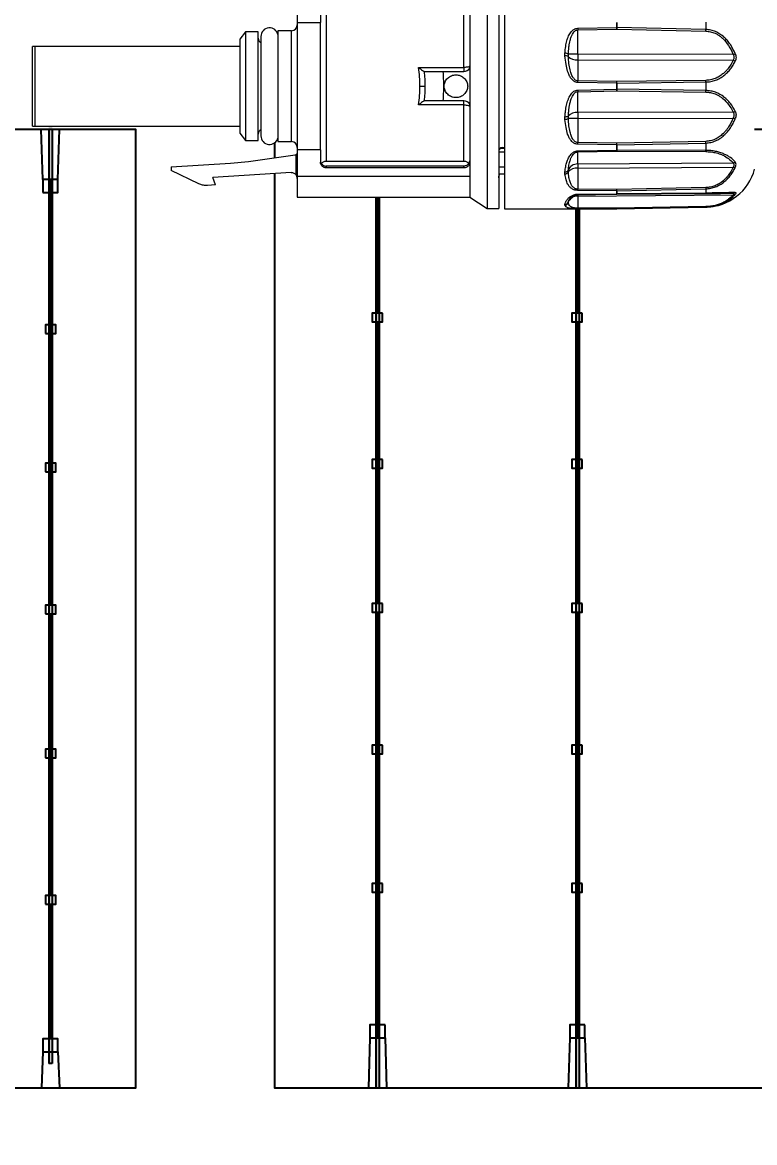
# Model space of a CAD drawing. Header units: millimetres. Extents: x 10297564 to 11610295, y -9287743 to -8409454.
# Drawn here: x 10436241 to 10437125, y -9093088 to -9091735 of the extents above; entities that cross this region are included whole.
import ezdxf

# ---------------------------------------------------------------- set-up
doc = ezdxf.new("R2010")
doc.units = ezdxf.units.MM
doc.header["$LTSCALE"] = 100
doc.layers.add('E1', color=1, linetype='Continuous')
doc.layers.add('Outline', color=5, linetype='Continuous', lineweight=25)
doc.styles.add('HL-S1', font='DotumChe.ttf')
doc.styles.add('MG', font='malgun.ttf')
doc.dimstyles.new('HL-100', dxfattribs={"dimscale": 100, "dimtxt": 3, "dimasz": 4, "dimexe": 2, "dimexo": 2, "dimgap": 1, "dimtad": 1, "dimdec": 0, "dimzin": 0, "dimlunit": 6, "dimtxsty": 'HL-S1', "dimblk": 'DOTSMALL', "dimcen": 4, "dimdle": 2, "dimclrd": 256, "dimclre": 256, "dimclrt": 4, "dimazin": 0, "dimtfac": 1, "dimtdec": 0, "dimtix": 1, "dimtmove": 2, "dimatfit": 3, "dimldrblk": 'DOTSMALL', "dimfxl": 1.5, "dimtolj": 1, "dimtzin": 0, "dimlwd": -1, "dimlwe": -1, "dimarcsym": 0})

# ---------------------------------------------------------------- blocks, each defined once
blk = doc.blocks.new('*D75')
at = {"layer": 'defpoints', "color": 0, "transparency": 16777216}
for p in [(10439230.2, -9073249.8), (10439230.2, -9073249.8), (10423426.7, -9107604.7)]:
    blk.add_point(p, dxfattribs=at)
at = {"layer": 'E1', "color": 1, "transparency": 16777216}
for p, q in [((10439593.6, -9073417), (10439593.6, -9073417)), ((10423593.8, -9107241.3), (10439063, -9073613.2)), ((10423790.1, -9107771.8), (10423790.1, -9107771.8))]:
    blk.add_line(p, q, dxfattribs=at)
for points in [[(10439002.4, -9073585.4), (10439123.6, -9073641.1), (10439230.2, -9073249.8)], [(10423533.3, -9107213.4), (10423654.4, -9107269.1), (10423426.7, -9107604.7)]]:
    blk.add_solid(points, dxfattribs=at)
at = {"layer": 'E1', "color": 7, "transparency": 16777216, "insert": (10430911.1, -9090235.3), "char_height": 500, "attachment_point": 5, "rotation": 65.2972, "style": 'MG'}
blk.add_mtext('\\A1;2711.1', dxfattribs=at)
blk = doc.blocks.new('_DotSmall')
at = {"color": 0, "linetype": 'ByBlock', "const_width": 0.5}
blk.add_lwpolyline([(-0.0625, 0, 1), (0.0625, 0, 1)], format="xyb", close=True, dxfattribs=at)

msp = doc.modelspace()

# ---------------------------------------------------------------- hatches: boundary and pattern name
at = {"true_color": 0x939598}
h = msp.add_hatch(color=252, dxfattribs=at)
h.dxf.hatch_style = 1
h.paths.add_polyline_path([(10436276.6, -9091859.8), (10436272.5, -9091859.8), (10436272.5, -9092992.4), (10436276.6, -9092992.4)])
h = msp.add_hatch(color=252, dxfattribs=at)
h.dxf.hatch_style = 1
h.paths.add_polyline_path([(10436667.3, -9093021.6), (10436671.3, -9093021.6), (10436671.3, -9091945.6), (10436667.3, -9091945.6)])
h = msp.add_hatch(color=252, dxfattribs=at)
h.dxf.hatch_style = 1
h.paths.add_polyline_path([(10436908.6, -9093021.6), (10436912.6, -9093021.6), (10436912.6, -9091959), (10436908.6, -9091959)])

# ---------------------------------------------------------------- linework, layer by layer
at = {"color": 7, "linetype": 'Continuous', "lineweight": 15}
for p, q in [((10436801.6, -9091663.6), (10436801.6, -9091959.6)), ((10436822.5, -9091663.6), (10436822.5, -9091959.7)), ((10436572.4, -9091702.4), (10436572.4, -9091734.6)), ((10436600.4, -9091719.9), (10436600.4, -9091734.6)), ((10436607.3, -9091721.1), (10436607.3, -9091902.2)), ((10436773.7, -9091788.9), (10436773.7, -9091721.1)), ((10436510.1, -9091746), (10436503.1, -9091754.8)), ((10436525.4, -9091746), (10436510.1, -9091746)), ((10436510.1, -9091746), (10436510.1, -9091811.6)), ((10436565.5, -9091744.7), (10436549, -9091744.7)), ((10436572.4, -9091734.6), (10436600.4, -9091734.6)), ((10436911, -9091741.7), (10436958.2, -9091740.9)), ((10436911, -9091743.7), (10436958.2, -9091742.9)), ((10436911, -9091772.9), (10436911, -9091743.7)), ((10436958.2, -9091740.9), (10436958.2, -9091734.5)), ((10436958.2, -9091740.9), (10436958.3, -9091740.9)), ((10436958.2, -9091742.9), (10437065.6, -9091745.1)), ((10436958.3, -9091734.5), (10436958.3, -9091740.9)), ((10437065.6, -9091743.2), (10436958.3, -9091740.9)), ((10437065.6, -9091734.2), (10437065.6, -9091743.2)), ((10436528.5, -9091751.7), (10436528.5, -9091871.6)), ((10436503.1, -9091763.5), (10436255.8, -9091763.5)), ((10436255.8, -9091763.5), (10436255.8, -9091859.8)), ((10436895.6, -9091775), (10436895.6, -9091771.8)), ((10436899.7, -9091775.5), (10436899.7, -9091772.9)), ((10437098.7, -9091773.3), (10436911, -9091772.9)), ((10436911, -9091779.9), (10436911, -9091805.2)), ((10436911, -9091779.9), (10437098.7, -9091780.3)), ((10436718.7, -9091788.9), (10436773.7, -9091788.9)), ((10436726.8, -9091794.2), (10436725.6, -9091793.9)), ((10436748.3, -9091794.2), (10436726.8, -9091794.2)), ((10436773.7, -9091794.2), (10436748.3, -9091794.2)), ((10436773.7, -9091788.9), (10436773.7, -9091794.2)), ((10436780.7, -9091787.2), (10436780.7, -9091836)), ((10436510.1, -9091811.6), (10436510.1, -9091877.3)), ((10436720.5, -9091811.6), (10436726.6, -9091811.6)), ((10436958.2, -9091806.1), (10436911, -9091805.2)), ((10436958.2, -9091808), (10436911, -9091807.1)), ((10437065.6, -9091804.6), (10436958.2, -9091806.1)), ((10436958.2, -9091815.4), (10436958.2, -9091808)), ((10436958.3, -9091808), (10437065.6, -9091806.5)), ((10436958.3, -9091808), (10436958.3, -9091815.4)), ((10437065.6, -9091806.5), (10437065.6, -9091816.9)), ((10436911, -9091816.3), (10436958.2, -9091815.4)), ((10436911, -9091818.3), (10436958.2, -9091817.4)), ((10436911, -9091843.6), (10436911, -9091818.3)), ((10436958.2, -9091815.4), (10436958.3, -9091815.4)), ((10436958.2, -9091817.4), (10437065.6, -9091818.8)), ((10437065.6, -9091816.9), (10436958.3, -9091815.4)), ((10436773.7, -9091834.3), (10436718.7, -9091834.3)), ((10436725.6, -9091829.4), (10436726.8, -9091829.1)), ((10436726.8, -9091829.1), (10436748.3, -9091829.1)), ((10436748.3, -9091829.1), (10436773.7, -9091829.1)), ((10436773.7, -9091834.3), (10436773.7, -9091829.1)), ((10436773.7, -9091902.2), (10436773.7, -9091834.3)), ((10436895.6, -9091851.7), (10436895.6, -9091848.4)), ((10436899.7, -9091850.5), (10436899.7, -9091847.9)), ((10437098.7, -9091843.1), (10436911, -9091843.6)), ((10436911, -9091850.5), (10437098.7, -9091850.1)), ((10436911, -9091850.5), (10436911, -9091879.7)), ((10436255.8, -9091859.8), (10436503.1, -9091859.8)), ((10436503.1, -9091868.4), (10436510.1, -9091877.3)), ((10436510.1, -9091877.3), (10436525.4, -9091877.3)), ((10436549, -9091878.6), (10436565.5, -9091878.6)), ((10436958.2, -9091880.5), (10436911, -9091879.7)), ((10437065.6, -9091878.3), (10436958.2, -9091880.5)), ((10436958.3, -9091882.5), (10437065.6, -9091880.3)), ((10437065.6, -9091880.3), (10437065.6, -9091889.2)), ((10436513.6, -9091902.5), (10436570, -9091894.5)), ((10436570, -9091894.5), (10436571, -9091894.2)), ((10436571, -9091918.8), (10436571, -9091894.2)), ((10436600.4, -9091888.6), (10436572.4, -9091888.6)), ((10436572.4, -9091888.6), (10436572.4, -9091920.9)), ((10436600.4, -9091888.6), (10436600.4, -9091903.4)), ((10436815.6, -9091890.9), (10436822.5, -9091890.9)), ((10436958.2, -9091882.5), (10436911, -9091881.7)), ((10436911, -9091889.6), (10436958.2, -9091888.9)), ((10436911, -9091891.1), (10436958.2, -9091890.3)), ((10436911, -9091905.7), (10436911, -9091891.1)), ((10436958.2, -9091888.9), (10436958.2, -9091882.5)), ((10436958.2, -9091890.3), (10437065.6, -9091890.6)), ((10436958.3, -9091882.5), (10436958.3, -9091888.9)), ((10437065.6, -9091889.2), (10436958.3, -9091888.9)), ((10436420.1, -9091909.1), (10436491.7, -9091904.7)), ((10436491.7, -9091904.7), (10436513.6, -9091902.5)), ((10436607.3, -9091902.2), (10436773.7, -9091902.2)), ((10436607.3, -9091908.1), (10436607.3, -9091910.3)), ((10436773.7, -9091908.1), (10436607.3, -9091908.1)), ((10436773.7, -9091910.3), (10436773.7, -9091908.1)), ((10437098.7, -9091904.5), (10436911, -9091905.7)), ((10436420.1, -9091909.1), (10436420.1, -9091913.6)), ((10436453.7, -9091929.5), (10436420.1, -9091913.6)), ((10436565, -9091916), (10436470.7, -9091921.8)), ((10436473.8, -9091930.9), (10436470.7, -9091921.8)), ((10436780.7, -9091920.9), (10436572.4, -9091920.9)), ((10436773.7, -9091910.3), (10436607.3, -9091910.3)), ((10436780.7, -9091920.9), (10436780.7, -9091945.6)), ((10436815.6, -9091909), (10436822.5, -9091909)), ((10436815.6, -9091917.4), (10436822.5, -9091917.4)), ((10436895.6, -9091917.6), (10436895.6, -9091915.2)), ((10436899.7, -9091915.1), (10436899.7, -9091913.2)), ((10436911, -9091910.8), (10437098.7, -9091909.6)), ((10436911, -9091910.8), (10436911, -9091936.1)), ((10436464.1, -9091931.5), (10436462.8, -9091931.6)), ((10436473.8, -9091930.9), (10436464.1, -9091931.5)), ((10437065.6, -9091934.1), (10436958.2, -9091936.5)), ((10436572.4, -9091945.6), (10436780.7, -9091945.6)), ((10436780.7, -9091945.6), (10436801.6, -9091959.6)), ((10436958.2, -9091936.5), (10436911, -9091936.1)), ((10436958.2, -9091938), (10436911, -9091937.5)), ((10436911, -9091942.1), (10436958.2, -9091941.7)), ((10436911, -9091942.6), (10436958.2, -9091942.2)), ((10436911, -9091944.4), (10437098.7, -9091942.8)), ((10436911, -9091944.4), (10436911, -9091959)), ((10436958.2, -9091941.7), (10436958.2, -9091938)), ((10436958.3, -9091938), (10436958.2, -9091938)), ((10436958.2, -9091942.2), (10437065.6, -9091941.2)), ((10436958.2, -9091942.2), (10436958.2, -9091942.2)), ((10436958.3, -9091938), (10437065.6, -9091935.6)), ((10436958.3, -9091938), (10436958.3, -9091941.7)), ((10437065.6, -9091940.7), (10436958.3, -9091941.7)), ((10437065.6, -9091935.6), (10437065.6, -9091940.7)), ((10436801.6, -9091959.6), (10436815.6, -9091959.6)), ((10436822.5, -9091959.7), (10436958.2, -9091959.7)), ((10436895.6, -9091955.1), (10436895.6, -9091954.2)), ((10436899.7, -9091952), (10436899.7, -9091951.3)), ((10436958.2, -9091959), (10436911, -9091959)), ((10436958.2, -9091959.6), (10436911, -9091959.6)), ((10437065.6, -9091957.1), (10436958.2, -9091959)), ((10436958.3, -9091959.6), (10436958.2, -9091959.6)), ((10436958.3, -9091959.6), (10437065.6, -9091957.7)), ((10436958.3, -9091959.7), (10437065.6, -9091957.8))]:
    msp.add_line(p, q, dxfattribs=at)
at = {"color": 8, "linetype": 'Continuous', "lineweight": 15}
for p, q in [((10436565.5, -9091878.6), (10436565.5, -9091744.7)), ((10436958.2, -9091959.7), (10436958.2, -9091959.6)), ((10436958.3, -9091959.6), (10436958.3, -9091959.7)), ((10437065.6, -9091957.7), (10437065.6, -9091957.8))]:
    msp.add_line(p, q, dxfattribs=at)
for p, q in [((10436265.5, -9091924.2), (10436263.5, -9091863.9)), ((10436272.5, -9091863.9), (10436272.5, -9092992.4)), ((10436276.6, -9091863.9), (10436276.6, -9092992.4)), ((10436283.6, -9091924.2), (10436285.6, -9091863.9)), ((10436274.1, -9091924.9), (10436274.1, -9092438.5)), ((10436275, -9091924.9), (10436275, -9092438.5)), ((10436667.3, -9091945.6), (10436667.3, -9093021.6)), ((10436668.9, -9092085.7), (10436668.9, -9091945.6)), ((10436669.7, -9092085.7), (10436669.7, -9091945.6)), ((10436671.3, -9091945.6), (10436671.3, -9093021.6)), ((10436908.6, -9091959), (10436908.6, -9093021.6)), ((10436910.2, -9092085.7), (10436910.2, -9091959)), ((10436911, -9092085.7), (10436911, -9091959)), ((10436912.6, -9091959), (10436912.6, -9093021.6)), ((10436668.9, -9092436.7), (10436668.9, -9092096.2)), ((10436669.7, -9092436.7), (10436669.7, -9092096.2)), ((10436910.2, -9092436.7), (10436910.2, -9092096.2)), ((10436911, -9092436.7), (10436911, -9092096.2)), ((10436274.1, -9092448.9), (10436274.1, -9092789.4)), ((10436275, -9092448.9), (10436275, -9092789.4)), ((10436668.9, -9092960.7), (10436668.9, -9092447.1)), ((10436669.7, -9092960.7), (10436669.7, -9092447.1)), ((10436910.2, -9092960.7), (10436910.2, -9092447.1)), ((10436911, -9092960.7), (10436911, -9092447.1)), ((10436274.1, -9092799.9), (10436274.1, -9092962.4)), ((10436275, -9092799.9), (10436275, -9092962.4)), ((10436660.2, -9092961.4), (10436658.3, -9093021.6)), ((10436678.4, -9092961.4), (10436680.3, -9093021.6)), ((10436901.5, -9092961.4), (10436899.6, -9093021.6)), ((10436919.7, -9092961.4), (10436921.6, -9093021.6)), ((10436265.5, -9092978.4), (10436263.8, -9093021.6)), ((10436283.6, -9092978.4), (10436285.3, -9093021.6)), ((10436276.6, -9092992.4), (10436272.5, -9092992.4))]:
    msp.add_line(p, q)
at = {"lineweight": 15}
for p, q in [((10436819.7, -9091885.8), (10436822.5, -9091885.8)), ((10436819.7, -9091886.7), (10436822.5, -9091886.7))]:
    msp.add_line(p, q, dxfattribs=at)
at = {"color": 7, "linetype": 'Continuous', "lineweight": 15, "flags": 128}
for points in [[(10436911, -9091772.9), (10436909.1, -9091772.9), (10436907.2, -9091772.9), (10436905.5, -9091772.9), (10436903.9, -9091772.9), (10436902.5, -9091772.9), (10436901.3, -9091772.9), (10436900.3, -9091772.9), (10436899.7, -9091772.9)], [(10436911, -9091807.1), (10436911, -9091806.9), (10436911, -9091806.6), (10436911, -9091806.4), (10436911, -9091806.1), (10436911, -9091805.9), (10436911, -9091805.6), (10436911, -9091805.4), (10436911, -9091805.2)], [(10436911, -9091850.5), (10436909.1, -9091850.5), (10436907.2, -9091850.5), (10436905.5, -9091850.5), (10436903.9, -9091850.5), (10436902.5, -9091850.5), (10436901.3, -9091850.5), (10436900.3, -9091850.5), (10436899.7, -9091850.5)], [(10436911, -9091942.6), (10436932.3, -9091942.4), (10436958.2, -9091942.1)]]:
    msp.add_lwpolyline(points, dxfattribs=at)
at = {"color": 4}
for points in [[(10436265.5, -9091940.2), (10436283.6, -9091940.2), (10436283.6, -9091924.2), (10436265.5, -9091924.2)], [(10436675.2, -9092085.7), (10436662.7, -9092085.7), (10436662.7, -9092096.2), (10436675.2, -9092096.2)], [(10436916.5, -9092085.7), (10436904, -9092085.7), (10436904, -9092096.2), (10436916.5, -9092096.2)], [(10436268.6, -9092110.5), (10436281.2, -9092110.5), (10436281.2, -9092100.1), (10436268.6, -9092100.1)], [(10436268.6, -9092277.6), (10436281.2, -9092277.6), (10436281.2, -9092267.2), (10436268.6, -9092267.2)], [(10436675.2, -9092262.6), (10436662.7, -9092262.6), (10436662.7, -9092273), (10436675.2, -9092273)], [(10436916.5, -9092262.6), (10436904, -9092262.6), (10436904, -9092273), (10436916.5, -9092273)], [(10436268.6, -9092448.9), (10436281.2, -9092448.9), (10436281.2, -9092438.5), (10436268.6, -9092438.5)], [(10436675.2, -9092436.7), (10436662.7, -9092436.7), (10436662.7, -9092447.1), (10436675.2, -9092447.1)], [(10436916.5, -9092436.7), (10436904, -9092436.7), (10436904, -9092447.1), (10436916.5, -9092447.1)], [(10436675.2, -9092607.9), (10436662.7, -9092607.9), (10436662.7, -9092618.4), (10436675.2, -9092618.4)], [(10436916.5, -9092607.9), (10436904, -9092607.9), (10436904, -9092618.4), (10436916.5, -9092618.4)], [(10436268.6, -9092623), (10436281.2, -9092623), (10436281.2, -9092612.5), (10436268.6, -9092612.5)], [(10436675.2, -9092775), (10436662.7, -9092775), (10436662.7, -9092785.5), (10436675.2, -9092785.5)], [(10436916.5, -9092775), (10436904, -9092775), (10436904, -9092785.5), (10436916.5, -9092785.5)], [(10436268.6, -9092799.9), (10436281.2, -9092799.9), (10436281.2, -9092789.4), (10436268.6, -9092789.4)], [(10436678.4, -9092945.4), (10436660.2, -9092945.4), (10436660.2, -9092961.4), (10436678.4, -9092961.4)], [(10436919.7, -9092945.4), (10436901.5, -9092945.4), (10436901.5, -9092961.4), (10436919.7, -9092961.4)], [(10436265.5, -9092978.4), (10436283.6, -9092978.4), (10436283.6, -9092962.4), (10436265.5, -9092962.4)]]:
    msp.add_lwpolyline(points, close=True, dxfattribs=at)
at = {"color": 7, "linetype": 'Continuous', "lineweight": 15}
for centre, radius, start, end in [((10436539, -9091751.7), 10.5, 10.3344, 180), ((10436565.5, -9091737.7), 6.97, 270, 0), ((10436644.3, -9091736.3), 421.4, 358.8003, 359.0672), ((10436531, -9091753.8), 5.64, 180, 243.9397), ((10436895.7, -9091779.2), 7.43, 58.0105, 90.7589), ((10436777.2, -9090982), 854.1, 292.112, 292.2881), ((10436896.8, -9091782.3), 7.31, 67.1111, 99.3698), ((10436909.6, -9091766.6), 13.4, 222.0708, 275.9421), ((10437095.8, -9091788.4), 8.57, 51.9141, 70.5354), ((10436958.2, -9091825.1), 17.1, 89.8572, 90.102), ((10436864.1, -9091809.4), 201.6, 0.7999, 1.3527), ((10436864.5, -9091814.1), 201.2, 358.6465, 359.2002), ((10436896.8, -9091841.2), 7.28, 260.6113, 293.0162), ((10436895.7, -9091844.3), 7.4, 269.2277, 302.0994), ((10436909.6, -9091856.9), 13.4, 84.0607, 138.0093), ((10437095.9, -9091835), 8.55, 289.453, 308.1116), ((10436636.3, -9092988), 1228.3, 67.7629, 67.8853), ((10436531, -9091869.4), 5.64, 116.0603, 180), ((10436539, -9091871.6), 10.5, 180, 347.7579), ((10436565.5, -9091885.6), 6.97, 0, 90), ((10436487.9, -9091872.9), 423.2, 358.8085, 359.0765), ((10436643.5, -9091887.1), 422.2, 0.9335, 1.1997), ((10437052.6, -9091886.7), 141.6, 181.1868, 181.7612), ((10436958.2, -9091874.2), 8.34, 269.9837, 270.4853), ((10436958.2, -9091881.3), 7.62, 269.9905, 270.5396), ((10437005.3, -9091888.3), 60.4, 357.8433, 359.1758), ((10436910.6, -9091917.3), 11.7, 88.0808, 159.2152), ((10437097.6, -9091899.6), 5, 282.4655, 314.5755), ((10436826, -9091922.4), 10.5, 151.681, 180), ((10436896.2, -9091911.3), 3.95, 261.3679, 330.5135), ((10436895.7, -9091913.1), 4.43, 268.9977, 333.2827), ((10436909.6, -9091924.1), 13.4, 84.0609, 138.009), ((10437064.6, -9091895.7), 62.1, 271, 345.0792), ((10437100.8, -9091903.9), 6.04, 249.3454, 272.8311), ((10437620.8, -9091920.9), 555.3, 181.3642, 181.5142), ((10436910.6, -9091956.1), 11.7, 88.0808, 159.2152), ((10436913.9, -9091942.1), 2.94, 179.3505, 189.0682), ((10436958.2, -9091936.6), 5.05, 270.024, 270.8528), ((10437063.4, -9091940.8), 2.24, 349.4612, 1.9768), ((10437098.7, -9091937.2), 3.7, 270.7699, 312.0279), ((10437099.5, -9091939.3), 3.55, 257.5092, 297.9814), ((10436895.8, -9091950.1), 4.05, 267.9613, 343.7779), ((10436895.6, -9091950.8), 4.25, 270.7265, 344.1845), ((10436958.2, -9091955.5), 4.18, 270, 271), ((10437071, -9091957.1), 5.37, 180.7823, 186.7317)]:
    msp.add_arc(centre, radius, start, end, dxfattribs=at)
for points, knots in [([(10436815.6, -9091663.6), (10436815.6, -9091663.9), (10436815.6, -9091664.4), (10436815.6, -9091668.3), (10436815.6, -9091674.5), (10436815.6, -9091683.1), (10436815.6, -9091693.9), (10436815.6, -9091706.7), (10436815.6, -9091721.3), (10436815.6, -9091737.4), (10436815.6, -9091754.8), (10436815.6, -9091773.2), (10436815.6, -9091792.3), (10436815.6, -9091805.2), (10436815.6, -9091811.6)], [0, 0, 0, 0, 0.083333, 0.166667, 0.25, 0.333333, 0.416667, 0.5, 0.583333, 0.666667, 0.75, 0.833333, 0.916667, 1, 1, 1, 1]), ([(10436780.7, -9091702.4), (10436780.7, -9091705), (10436780.7, -9091710.2), (10436780.7, -9091719.1), (10436780.7, -9091728.9), (10436780.7, -9091739.4), (10436780.7, -9091750.6), (10436780.7, -9091762.4), (10436780.7, -9091774.6), (10436780.7, -9091783), (10436780.7, -9091787.2)], [0, 0, 0, 0, 0.125, 0.25, 0.375, 0.5, 0.625, 0.75, 0.875, 1, 1, 1, 1]), ([(10436525.3, -9091811.6), (10436525.3, -9091807.3), (10436525.3, -9091798.7), (10436525.3, -9091786.3), (10436525.3, -9091774.9), (10436525.3, -9091764.9), (10436525.3, -9091756.7), (10436525.3, -9091750.6), (10436525.3, -9091746.7), (10436525.3, -9091746.2), (10436525.3, -9091746)], [0, 0, 0, 0, 0.125, 0.2500001, 0.3750001, 0.5000001, 0.625, 0.75, 0.875, 1, 1, 1, 1]), ([(10436549.1, -9091744.7), (10436549.1, -9091744.9), (10436549.1, -9091745.4), (10436549.1, -9091749.4), (10436549.1, -9091755.6), (10436549.1, -9091764), (10436549.1, -9091774.2), (10436549.1, -9091785.8), (10436549.1, -9091798.5), (10436549.1, -9091807.2), (10436549.1, -9091811.6)], [0, 0, 0, 0, 0.125, 0.25, 0.375, 0.5, 0.625, 0.75, 0.875, 1, 1, 1, 1]), ([(10436572.4, -9091734.6), (10436572.4, -9091738.1), (10436572.4, -9091745.1), (10436572.4, -9091757.1), (10436572.4, -9091769.9), (10436572.4, -9091783.4), (10436572.4, -9091797.4), (10436572.4, -9091811.6), (10436572.4, -9091825.9), (10436572.4, -9091839.9), (10436572.4, -9091853.4), (10436572.4, -9091866.2), (10436572.4, -9091878.1), (10436572.4, -9091885.1), (10436572.4, -9091888.6)], [0, 0, 0, 0, 0.083333, 0.166667, 0.25, 0.333333, 0.416667, 0.5, 0.583333, 0.666667, 0.75, 0.833333, 0.916667, 1, 1, 1, 1]), ([(10436600.4, -9091888.6), (10436600.4, -9091885.1), (10436600.4, -9091878.1), (10436600.4, -9091866.2), (10436600.4, -9091853.4), (10436600.4, -9091839.9), (10436600.4, -9091825.9), (10436600.4, -9091811.6), (10436600.4, -9091797.4), (10436600.4, -9091783.4), (10436600.4, -9091769.9), (10436600.4, -9091757.1), (10436600.4, -9091745.1), (10436600.4, -9091738.1), (10436600.4, -9091734.6)], [0, 0, 0, 0, 0.083333, 0.166667, 0.25, 0.333333, 0.416667, 0.5, 0.583333, 0.666667, 0.75, 0.833333, 0.916667, 1, 1, 1, 1]), ([(10436895.6, -9091771.8), (10436895.8, -9091770.3), (10436896, -9091767.6), (10436896.5, -9091763.7), (10436897.1, -9091760.1), (10436897.9, -9091756.9), (10436898.8, -9091753.8), (10436900, -9091751), (10436901.3, -9091748.3), (10436902.9, -9091746.1), (10436904.6, -9091744.3), (10436906.4, -9091743), (10436908.6, -9091741.9), (10436910.2, -9091741.8), (10436911, -9091741.7)], [0, 0, 0, 0, 0.11572, 0.223291, 0.322882, 0.414703, 0.499024, 0.590649, 0.673667, 0.749038, 0.814822, 0.874473, 0.939284, 1, 1, 1, 1]), ([(10436899.7, -9091772.9), (10436899.8, -9091771.4), (10436900, -9091768.4), (10436900.4, -9091764.1), (10436901, -9091760.1), (10436901.7, -9091756.8), (10436902.4, -9091754.2), (10436903.1, -9091752.2), (10436903.8, -9091750.3), (10436904.8, -9091748.4), (10436906, -9091746.6), (10436907.5, -9091745), (10436909.2, -9091743.9), (10436910.4, -9091743.7), (10436911, -9091743.7)], [0, 0, 0, 0, 0.13794, 0.267005, 0.387377, 0.49928, 0.569607, 0.634608, 0.69443, 0.749264, 0.827956, 0.893909, 0.949813, 1, 1, 1, 1]), ([(10436911, -9091741.7), (10436911, -9091742), (10436911, -9091742.6), (10436911, -9091743.3), (10436911, -9091743.7)], [0, 0, 0, 0, 0.499999, 1, 1, 1, 1]), ([(10436958.2, -9091742.9), (10436958.2, -9091742.6), (10436958.2, -9091741.9), (10436958.2, -9091741.2), (10436958.2, -9091740.9)], [0, 0, 0, 0, 0.500017, 1, 1, 1, 1]), ([(10436958.3, -9091740.9), (10436958.3, -9091741.2), (10436958.3, -9091741.9), (10436958.2, -9091742.6), (10436958.2, -9091742.9)], [0, 0, 0, 0, 0.49994, 1, 1, 1, 1]), ([(10437101.1, -9091772.3), (10437099.3, -9091768.6), (10437096.7, -9091763), (10437091.8, -9091756.6), (10437087.6, -9091752.2), (10437082.8, -9091748.5), (10437077.5, -9091745.6), (10437071.7, -9091743.6), (10437067.6, -9091743.3), (10437065.6, -9091743.2)], [0, 0, 0, 0, 0.2566605, 0.3793722, 0.4997853, 0.6265957, 0.7499229, 0.875757, 1, 1, 1, 1]), ([(10437065.6, -9091745.1), (10437067.5, -9091745.3), (10437070.4, -9091745.5), (10437074.1, -9091746.6), (10437077, -9091747.8), (10437080.1, -9091749.4), (10437083.3, -9091751.6), (10437088, -9091755.7), (10437093.8, -9091762.7), (10437097, -9091769.7), (10437098.7, -9091773.3)], [0, 0, 0, 0, 0.1238235, 0.1864537, 0.2503727, 0.3313795, 0.4145189, 0.5008107, 0.7375821, 1, 1, 1, 1]), ([(10436503.1, -9091754.8), (10436503.1, -9091755), (10436503.1, -9091755.4), (10436503.1, -9091758.8), (10436503.1, -9091764.1), (10436503.1, -9091771.2), (10436503.1, -9091779.8), (10436503.1, -9091789.7), (10436503.1, -9091800.5), (10436503.1, -9091807.9), (10436503.1, -9091811.6)], [0, 0, 0, 0, 0.125, 0.25, 0.375, 0.5, 0.625, 0.75, 0.875, 1, 1, 1, 1]), ([(10436253, -9091811.6), (10436253, -9091809.1), (10436253, -9091804.2), (10436253, -9091796.8), (10436253, -9091789.6), (10436253, -9091782.7), (10436253, -9091776.5), (10436253, -9091771.2), (10436253, -9091766.7), (10436253, -9091764.6), (10436253, -9091763.5)], [0, 0, 0, 0, 0.122338, 0.244621, 0.37225, 0.5, 0.627629, 0.755377, 0.8776, 1, 1, 1, 1]), ([(10436255.8, -9091763.5), (10436255.7, -9091763.5), (10436255.4, -9091763.5), (10436254.8, -9091763.5), (10436254.1, -9091763.5), (10436253.2, -9091763.5), (10436253.1, -9091763.5), (10436253, -9091763.5)], [0, 0, 0, 0, 0.056361, 0.114578, 0.250586, 0.500293, 1, 1, 1, 1]), ([(10436911, -9091772.9), (10436911, -9091774.1), (10436911, -9091776.6), (10436911, -9091778.8), (10436911, -9091779.9)], [0, 0, 0, 0, 0.499999, 1, 1, 1, 1]), ([(10437101.1, -9091772.3), (10437101.4, -9091773.1), (10437102, -9091774.7), (10437102.2, -9091777.2), (10437102, -9091779.6), (10437101.4, -9091780.9), (10437101.1, -9091781.6)], [0, 0, 0, 0, 0.254156, 0.50034, 0.746166, 1, 1, 1, 1]), ([(10436911, -9091807.1), (10436910.2, -9091807.1), (10436909, -9091806.9), (10436907.5, -9091806.3), (10436906.1, -9091805.5), (10436904.6, -9091804.1), (10436903, -9091802.4), (10436901.8, -9091800.4), (10436900.7, -9091798.4), (10436899.7, -9091796.1), (10436898.2, -9091791.8), (10436896.6, -9091784.7), (10436896, -9091778.5), (10436895.6, -9091775)], [0, 0, 0, 0, 0.060715, 0.092367, 0.125688, 0.185327, 0.251138, 0.307003, 0.367023, 0.431646, 0.501235, 0.726019, 1, 1, 1, 1]), ([(10436911, -9091805.2), (10436910.4, -9091805.1), (10436909.2, -9091804.9), (10436907.7, -9091803.9), (10436906.6, -9091802.8), (10436905.6, -9091801.4), (10436904.5, -9091799.7), (10436903.5, -9091797.5), (10436902.6, -9091794.9), (10436901.4, -9091790.4), (10436900.3, -9091783.9), (10436899.9, -9091778.4), (10436899.7, -9091775.5)], [0, 0, 0, 0, 0.050199, 0.106122, 0.148852, 0.196929, 0.250958, 0.325135, 0.408316, 0.500897, 0.733056, 1, 1, 1, 1]), ([(10437098.7, -9091780.3), (10437097, -9091783.5), (10437094.8, -9091787.6), (10437091.1, -9091792.2), (10437088.8, -9091794.6), (10437085.7, -9091797.3), (10437081.8, -9091800.1), (10437076.8, -9091802.5), (10437071.4, -9091804.2), (10437067.5, -9091804.5), (10437065.6, -9091804.6)], [0, 0, 0, 0, 0.262093, 0.343384, 0.42228, 0.499264, 0.627034, 0.749188, 0.875806, 1, 1, 1, 1]), ([(10437065.6, -9091806.5), (10437067.7, -9091806.4), (10437071.7, -9091806.2), (10437077.5, -9091804.5), (10437082.9, -9091802), (10437087.6, -9091798.8), (10437091.9, -9091795), (10437095.5, -9091790.9), (10437098.6, -9091786.4), (10437100.3, -9091783.2), (10437101.1, -9091781.6)], [0, 0, 0, 0, 0.124595, 0.250781, 0.374005, 0.500681, 0.623793, 0.750558, 0.873725, 1, 1, 1, 1]), ([(10437098.7, -9091773.3), (10437099, -9091773.9), (10437099.5, -9091775.1), (10437099.7, -9091777), (10437099.5, -9091778.8), (10437099, -9091779.8), (10437098.7, -9091780.3)], [0, 0, 0, 0, 0.257087, 0.5012485, 0.7441685, 1, 1, 1, 1]), ([(10436718.7, -9091788.9), (10436720, -9091789.9), (10436722, -9091791.5), (10436724.3, -9091793.1), (10436725.2, -9091793.7), (10436725.6, -9091793.9)], [0, 0, 0, 0, 0.499892, 0.774007, 1, 1, 1, 1]), ([(10436720.5, -9091811.6), (10436720.4, -9091807.8), (10436720.3, -9091800.1), (10436719.3, -9091792.7), (10436718.7, -9091788.9)], [0, 0, 0, 0, 0.497217, 1, 1, 1, 1]), ([(10436725.6, -9091793.9), (10436725.9, -9091796.8), (10436726.4, -9091802.7), (10436726.5, -9091808.7), (10436726.6, -9091811.6)], [0, 0, 0, 0, 0.500674, 1, 1, 1, 1]), ([(10436748.3, -9091794.2), (10436748.6, -9091800), (10436749.3, -9091811.6), (10436748.6, -9091823.3), (10436748.3, -9091829.1)], [0, 0, 0, 0, 0.5, 1, 1, 1, 1]), ([(10436749.8, -9091811.6), (10436749.9, -9091810.7), (10436750, -9091808.9), (10436750.8, -9091806.3), (10436752.2, -9091803.9), (10436754.6, -9091801.1), (10436758.5, -9091798.6), (10436764, -9091797.6), (10436769.5, -9091798.6), (10436774.2, -9091801.6), (10436776.9, -9091805.4), (10436778, -9091808.9), (10436778.1, -9091810.7), (10436778.2, -9091811.6)], [0, 0, 0, 0, 0.062605, 0.125361, 0.187951, 0.250917, 0.375818, 0.500613, 0.625333, 0.749986, 0.874609, 0.937372, 1, 1, 1, 1]), ([(10436780.7, -9091787.2), (10436780.6, -9091788.1), (10436780.4, -9091789.9), (10436778.8, -9091792.2), (10436776.5, -9091793.9), (10436774.7, -9091794.1), (10436773.7, -9091794.2)], [0, 0, 0, 0, 0.250699, 0.499853, 0.749265, 1, 1, 1, 1]), ([(10436780.7, -9091787.2), (10436780.6, -9091787.4), (10436780.4, -9091787.9), (10436778.8, -9091788.5), (10436776.5, -9091788.9), (10436774.7, -9091788.9), (10436773.7, -9091788.9)], [0, 0, 0, 0, 0.25, 0.499999, 0.75, 1, 1, 1, 1]), ([(10436253, -9091859.8), (10436253, -9091858.7), (10436253, -9091856.5), (10436253, -9091852.1), (10436253, -9091846.7), (10436253, -9091840.5), (10436253, -9091833.7), (10436253, -9091826.5), (10436253, -9091819.1), (10436253, -9091814.1), (10436253, -9091811.6)], [0, 0, 0, 0, 0.122331, 0.244608, 0.372244, 0.499999, 0.627636, 0.755391, 0.877607, 1, 1, 1, 1]), ([(10436503.1, -9091811.6), (10436503.1, -9091815.3), (10436503.1, -9091822.8), (10436503.1, -9091833.5), (10436503.1, -9091843.4), (10436503.1, -9091852.1), (10436503.1, -9091859.2), (10436503.1, -9091864.5), (10436503.1, -9091867.8), (10436503.1, -9091868.3), (10436503.1, -9091868.5)], [0, 0, 0, 0, 0.125, 0.2499999, 0.3749999, 0.5, 0.6249999, 0.75, 0.875, 1, 1, 1, 1]), ([(10436525.3, -9091877.3), (10436525.3, -9091877), (10436525.3, -9091876.5), (10436525.3, -9091872.6), (10436525.3, -9091866.6), (10436525.3, -9091858.3), (10436525.3, -9091848.3), (10436525.3, -9091836.9), (10436525.3, -9091824.5), (10436525.3, -9091815.9), (10436525.3, -9091811.6)], [0, 0, 0, 0, 0.125, 0.25, 0.3750001, 0.5000001, 0.6250001, 0.7500001, 0.875, 1, 1, 1, 1]), ([(10436549.1, -9091811.6), (10436549.1, -9091816), (10436549.1, -9091824.8), (10436549.1, -9091837.4), (10436549.1, -9091849.1), (10436549.1, -9091859.3), (10436549.1, -9091867.7), (10436549.1, -9091873.9), (10436549.1, -9091877.8), (10436549.1, -9091878.3), (10436549.1, -9091878.6)], [0, 0, 0, 0, 0.125, 0.2500001, 0.3750001, 0.5, 0.625, 0.75, 0.875, 1, 1, 1, 1]), ([(10436718.7, -9091834.3), (10436719.3, -9091830.6), (10436720.3, -9091823.1), (10436720.4, -9091815.4), (10436720.5, -9091811.6)], [0, 0, 0, 0, 0.5027835, 1, 1, 1, 1]), ([(10436726.6, -9091811.6), (10436726.5, -9091814.6), (10436726.4, -9091820.6), (10436725.9, -9091826.4), (10436725.6, -9091829.4)], [0, 0, 0, 0, 0.499326, 1, 1, 1, 1]), ([(10436778.2, -9091811.6), (10436778.1, -9091812.5), (10436778, -9091814.4), (10436776.8, -9091817.9), (10436774.2, -9091821.7), (10436769.5, -9091824.7), (10436764, -9091825.7), (10436758.5, -9091824.7), (10436753.8, -9091821.7), (10436751.1, -9091817.9), (10436750, -9091814.4), (10436749.9, -9091812.5), (10436749.8, -9091811.6)], [0, 0, 0, 0, 0.062713, 0.125578, 0.250386, 0.375166, 0.499947, 0.624719, 0.749487, 0.874312, 0.937224, 1, 1, 1, 1]), ([(10436815.6, -9091811.6), (10436815.6, -9091818.1), (10436815.6, -9091831), (10436815.6, -9091850), (10436815.6, -9091868.4), (10436815.6, -9091885.8), (10436815.6, -9091902), (10436815.6, -9091916.6), (10436815.6, -9091929.4), (10436815.6, -9091940.2), (10436815.6, -9091948.8), (10436815.6, -9091955), (10436815.6, -9091958.9), (10436815.6, -9091959.4), (10436815.6, -9091959.6)], [0, 0, 0, 0, 0.083333, 0.166667, 0.25, 0.333333, 0.416667, 0.5, 0.583333, 0.666667, 0.75, 0.833333, 0.916667, 1, 1, 1, 1]), ([(10436958.2, -9091808), (10436958.2, -9091807.7), (10436958.2, -9091807), (10436958.2, -9091806.4), (10436958.2, -9091806.1)], [0, 0, 0, 0, 0.5000359, 1, 1, 1, 1]), ([(10436958.3, -9091808), (10436958.3, -9091807.7), (10436958.3, -9091807), (10436958.2, -9091806.4), (10436958.2, -9091806.1)], [0, 0, 0, 0, 0.500004, 1, 1, 1, 1]), ([(10436895.6, -9091848.4), (10436895.8, -9091847), (10436896, -9091844.2), (10436896.5, -9091840.1), (10436897.1, -9091836.4), (10436897.9, -9091833), (10436898.8, -9091829.7), (10436900, -9091826.6), (10436901.3, -9091823.7), (10436902.9, -9091821.3), (10436904.6, -9091819.3), (10436906.4, -9091817.7), (10436908.6, -9091816.6), (10436910.2, -9091816.4), (10436911, -9091816.3)], [0, 0, 0, 0, 0.11572, 0.223291, 0.322882, 0.414703, 0.499024, 0.590649, 0.673667, 0.749037, 0.814823, 0.874473, 0.939284, 1, 1, 1, 1]), ([(10436899.7, -9091847.9), (10436899.8, -9091846.4), (10436900, -9091843.5), (10436900.4, -9091839.2), (10436901, -9091835.3), (10436901.7, -9091831.9), (10436902.4, -9091829.2), (10436903.1, -9091827.1), (10436903.8, -9091825.3), (10436904.8, -9091823.3), (10436906, -9091821.3), (10436907.5, -9091819.6), (10436909.2, -9091818.5), (10436910.4, -9091818.3), (10436911, -9091818.3)], [0, 0, 0, 0, 0.13794, 0.267004, 0.387376, 0.49928, 0.569607, 0.634608, 0.69443, 0.749264, 0.827956, 0.893909, 0.949813, 1, 1, 1, 1]), ([(10436911, -9091816.3), (10436911, -9091816.6), (10436911, -9091817.3), (10436911, -9091817.9), (10436911, -9091818.3)], [0, 0, 0, 0, 0.500004, 1, 1, 1, 1]), ([(10436958.2, -9091817.4), (10436958.2, -9091817.1), (10436958.2, -9091816.4), (10436958.2, -9091815.7), (10436958.2, -9091815.4)], [0, 0, 0, 0, 0.499998, 1, 1, 1, 1]), ([(10436958.3, -9091815.4), (10436958.3, -9091815.8), (10436958.3, -9091816.4), (10436958.2, -9091817.1), (10436958.2, -9091817.4)], [0, 0, 0, 0, 0.5, 1, 1, 1, 1]), ([(10437101.1, -9091841.8), (10437099.3, -9091838.5), (10437096.7, -9091833.8), (10437091.8, -9091828.3), (10437087.6, -9091824.6), (10437082.8, -9091821.4), (10437077.5, -9091818.9), (10437071.7, -9091817.3), (10437067.6, -9091817), (10437065.6, -9091816.9)], [0, 0, 0, 0, 0.256661, 0.379372, 0.499786, 0.626596, 0.749923, 0.875757, 1, 1, 1, 1]), ([(10437065.6, -9091818.8), (10437067.5, -9091819), (10437070.4, -9091819.1), (10437074.1, -9091820.1), (10437077, -9091821.1), (10437080.1, -9091822.5), (10437083.3, -9091824.4), (10437088, -9091827.9), (10437093.8, -9091833.9), (10437097, -9091839.9), (10437098.7, -9091843.1)], [0, 0, 0, 0, 0.123824, 0.186454, 0.250373, 0.33138, 0.414519, 0.500811, 0.737582, 1, 1, 1, 1]), ([(10436725.6, -9091829.4), (10436725.2, -9091829.6), (10436724.3, -9091830.1), (10436722, -9091831.8), (10436720, -9091833.3), (10436718.7, -9091834.3)], [0, 0, 0, 0, 0.226007, 0.500109, 1, 1, 1, 1]), ([(10436773.7, -9091829.1), (10436774.7, -9091829.2), (10436776.5, -9091829.4), (10436778.8, -9091831), (10436780.4, -9091833.3), (10436780.6, -9091835.1), (10436780.7, -9091836)], [0, 0, 0, 0, 0.250557, 0.499695, 0.749024, 1, 1, 1, 1]), ([(10436773.7, -9091834.3), (10436774.7, -9091834.3), (10436776.5, -9091834.4), (10436778.8, -9091834.8), (10436780.4, -9091835.4), (10436780.6, -9091835.8), (10436780.7, -9091836)], [0, 0, 0, 0, 0.2500005, 0.500001, 0.7500002, 1, 1, 1, 1]), ([(10436780.7, -9091836), (10436780.7, -9091840.2), (10436780.7, -9091848.7), (10436780.7, -9091860.9), (10436780.7, -9091872.6), (10436780.7, -9091883.8), (10436780.7, -9091894.4), (10436780.7, -9091904.1), (10436780.7, -9091913.1), (10436780.7, -9091918.3), (10436780.7, -9091920.9)], [0, 0, 0, 0, 0.125, 0.25, 0.375, 0.5, 0.625, 0.75, 0.875, 1, 1, 1, 1]), ([(10436911, -9091881.7), (10436910.2, -9091881.7), (10436909, -9091881.5), (10436907.5, -9091881), (10436906.1, -9091880.2), (10436904.6, -9091879.1), (10436903, -9091877.5), (10436901.8, -9091875.7), (10436900.7, -9091873.9), (10436899.7, -9091871.8), (10436898.2, -9091867.8), (10436896.6, -9091861.1), (10436896, -9091855), (10436895.6, -9091851.7)], [0, 0, 0, 0, 0.060715, 0.092367, 0.125688, 0.185327, 0.251138, 0.307004, 0.367023, 0.431646, 0.501235, 0.726019, 1, 1, 1, 1]), ([(10436911, -9091879.7), (10436910.4, -9091879.7), (10436909.2, -9091879.5), (10436907.7, -9091878.6), (10436906.6, -9091877.5), (10436905.6, -9091876.2), (10436904.5, -9091874.6), (10436903.5, -9091872.5), (10436902.6, -9091869.9), (10436901.4, -9091865.6), (10436900.3, -9091859.1), (10436899.9, -9091853.5), (10436899.7, -9091850.5)], [0, 0, 0, 0, 0.050199, 0.106122, 0.148852, 0.196929, 0.250958, 0.325136, 0.408316, 0.500897, 0.733056, 1, 1, 1, 1]), ([(10436911, -9091843.6), (10436911, -9091844.7), (10436911, -9091846.9), (10436911, -9091849.3), (10436911, -9091850.5)], [0, 0, 0, 0, 0.500001, 1, 1, 1, 1]), ([(10437098.7, -9091850.1), (10437097, -9091853.8), (10437094.8, -9091858.6), (10437091.1, -9091863.9), (10437088.8, -9091866.7), (10437085.7, -9091869.8), (10437081.8, -9091873), (10437076.8, -9091875.9), (10437071.4, -9091877.8), (10437067.5, -9091878.1), (10437065.6, -9091878.3)], [0, 0, 0, 0, 0.262093, 0.343384, 0.42228, 0.499264, 0.627034, 0.749188, 0.875806, 1, 1, 1, 1]), ([(10437065.6, -9091880.3), (10437067.7, -9091880.1), (10437071.7, -9091879.8), (10437077.5, -9091877.8), (10437082.9, -9091874.9), (10437087.6, -9091871.1), (10437091.9, -9091866.7), (10437095.5, -9091861.9), (10437098.6, -9091856.6), (10437100.3, -9091852.9), (10437101.1, -9091851.1)], [0, 0, 0, 0, 0.124595, 0.250781, 0.374005, 0.500681, 0.623793, 0.750558, 0.873725, 1, 1, 1, 1]), ([(10437098.7, -9091843.1), (10437099, -9091843.6), (10437099.5, -9091844.7), (10437099.7, -9091846.5), (10437099.5, -9091848.3), (10437099, -9091849.5), (10437098.7, -9091850.1)], [0, 0, 0, 0, 0.257087, 0.501246, 0.744166, 1, 1, 1, 1]), ([(10437101.1, -9091841.8), (10437101.4, -9091842.5), (10437102, -9091843.9), (10437102.2, -9091846.2), (10437102, -9091848.7), (10437101.4, -9091850.3), (10437101.1, -9091851.1)], [0, 0, 0, 0, 0.2541553, 0.5003424, 0.746164, 1, 1, 1, 1]), ([(10436253, -9091859.8), (10436253.1, -9091859.8), (10436253.2, -9091859.8), (10436254.1, -9091859.8), (10436254.8, -9091859.8), (10436255.4, -9091859.8), (10436255.7, -9091859.8), (10436255.8, -9091859.8)], [0, 0, 0, 0, 0.498125, 0.748314, 0.884094, 0.942713, 1, 1, 1, 1]), ([(10436958.3, -9091882.5), (10436958.3, -9091882.2), (10436958.3, -9091881.6), (10436958.2, -9091880.9), (10436958.2, -9091880.5)], [0, 0, 0, 0, 0.500004, 1, 1, 1, 1]), ([(10436958.2, -9091882.5), (10436958.2, -9091882.2), (10436958.2, -9091881.6), (10436958.2, -9091880.9), (10436958.2, -9091880.5)], [0, 0, 0, 0, 0.500005, 1, 1, 1, 1]), ([(10436572.4, -9091891.8), (10436572.4, -9091892), (10436572.4, -9091892.5), (10436572.1, -9091893.1), (10436571.7, -9091893.6), (10436571.3, -9091894), (10436571.1, -9091894.1), (10436571, -9091894.2)], [0, 0, 0, 0, 0.295393, 0.50002, 0.775014, 0.893371, 1, 1, 1, 1]), ([(10436819.7, -9091885.8), (10436819.1, -9091885.9), (10436818, -9091886), (10436816.7, -9091886.9), (10436815.8, -9091888.2), (10436815.6, -9091889.2), (10436815.6, -9091889.8)], [0, 0, 0, 0, 0.267996, 0.500165, 0.711165, 1, 1, 1, 1]), ([(10436819.7, -9091886.7), (10436819.2, -9091886.8), (10436818.1, -9091886.9), (10436816.7, -9091887.9), (10436815.7, -9091889.2), (10436815.6, -9091890.3), (10436815.6, -9091890.9)], [0, 0, 0, 0, 0.250002, 0.500002, 0.75, 1, 1, 1, 1]), ([(10436895.6, -9091915.2), (10436895.8, -9091914.1), (10436896, -9091912), (10436896.5, -9091909), (10436897.1, -9091906.1), (10436897.9, -9091903.4), (10436898.8, -9091900.8), (10436900, -9091898.2), (10436901.3, -9091895.9), (10436902.9, -9091893.8), (10436904.6, -9091892.2), (10436906.4, -9091890.9), (10436908.6, -9091889.9), (10436910.2, -9091889.7), (10436911, -9091889.6)], [0, 0, 0, 0, 0.115719, 0.223291, 0.322882, 0.414703, 0.499024, 0.590649, 0.673667, 0.749037, 0.814823, 0.874473, 0.939284, 1, 1, 1, 1]), ([(10436899.7, -9091913.2), (10436899.8, -9091912.1), (10436900, -9091910.1), (10436900.4, -9091907), (10436901, -9091904.1), (10436901.7, -9091901.6), (10436902.4, -9091899.6), (10436903.1, -9091898), (10436903.8, -9091896.5), (10436904.8, -9091895), (10436906, -9091893.5), (10436907.5, -9091892.2), (10436909.2, -9091891.3), (10436910.4, -9091891.1), (10436911, -9091891.1)], [0, 0, 0, 0, 0.13794, 0.267005, 0.387377, 0.49928, 0.569607, 0.634608, 0.69443, 0.749264, 0.827956, 0.893909, 0.949813, 1, 1, 1, 1]), ([(10436958.3, -9091888.9), (10436958.3, -9091889.2), (10436958.3, -9091889.7), (10436958.2, -9091890.1), (10436958.2, -9091890.3)], [0, 0, 0, 0, 0.500002, 1, 1, 1, 1]), ([(10436958.2, -9091890.3), (10436958.2, -9091890.1), (10436958.2, -9091889.7), (10436958.2, -9091889.2), (10436958.2, -9091888.9)], [0, 0, 0, 0, 0.499994, 1, 1, 1, 1]), ([(10437101.1, -9091903.1), (10437099.3, -9091901.3), (10437096.7, -9091898.6), (10437091.8, -9091895.5), (10437087.6, -9091893.5), (10437082.8, -9091891.7), (10437077.5, -9091890.3), (10437071.7, -9091889.4), (10437067.6, -9091889.3), (10437065.6, -9091889.2)], [0, 0, 0, 0, 0.2566607, 0.3793722, 0.4997856, 0.6265956, 0.7499229, 0.875757, 1, 1, 1, 1]), ([(10437065.6, -9091890.6), (10437067.5, -9091890.7), (10437070.4, -9091890.8), (10437074.1, -9091891.3), (10437077, -9091891.9), (10437080.1, -9091892.7), (10437083.3, -9091893.7), (10437088, -9091895.7), (10437093.8, -9091899.2), (10437097, -9091902.6), (10437098.7, -9091904.5)], [0, 0, 0, 0, 0.123823, 0.186454, 0.250373, 0.33138, 0.414519, 0.500811, 0.737582, 1, 1, 1, 1]), ([(10436600.4, -9091902), (10436600.5, -9091902.8), (10436600.7, -9091904.2), (10436601.3, -9091904.9), (10436601.6, -9091905.2)], [0, 0, 0, 0, 0.500772, 1, 1, 1, 1]), ([(10436607.3, -9091910.3), (10436606.5, -9091910.2), (10436605.1, -9091910.1), (10436603.5, -9091909.2), (10436602.4, -9091908.3), (10436601.5, -9091907.2), (10436600.6, -9091905.6), (10436600.5, -9091904.2), (10436600.4, -9091903.4)], [0, 0, 0, 0, 0.239376, 0.368129, 0.4999, 0.628686, 0.760488, 1, 1, 1, 1]), ([(10436601.6, -9091905.2), (10436602, -9091904.7), (10436602.7, -9091903.9), (10436604.1, -9091903), (10436605.7, -9091902.3), (10436606.8, -9091902.2), (10436607.3, -9091902.2)], [0, 0, 0, 0, 0.249109, 0.499375, 0.749253, 1, 1, 1, 1]), ([(10436601.6, -9091905.2), (10436602, -9091905.6), (10436602.7, -9091906.5), (10436604.1, -9091907.4), (10436605.7, -9091908), (10436606.8, -9091908.1), (10436607.3, -9091908.1)], [0, 0, 0, 0, 0.2522268, 0.5000973, 0.7493851, 1, 1, 1, 1]), ([(10436773.7, -9091902.2), (10436774.3, -9091902.2), (10436775.4, -9091902.3), (10436777, -9091903), (10436778.4, -9091903.9), (10436779.1, -9091904.7), (10436779.4, -9091905.2)], [0, 0, 0, 0, 0.249246, 0.501235, 0.750178, 1, 1, 1, 1]), ([(10436780.7, -9091903.4), (10436780.6, -9091904.2), (10436780.5, -9091905.6), (10436779.6, -9091907.2), (10436778.7, -9091908.3), (10436777.6, -9091909.2), (10436776, -9091910.1), (10436774.6, -9091910.2), (10436773.7, -9091910.3)], [0, 0, 0, 0, 0.239512, 0.368311, 0.500097, 0.628867, 0.760624, 1, 1, 1, 1]), ([(10436779.4, -9091905.2), (10436779.1, -9091905.6), (10436778.3, -9091906.5), (10436776.9, -9091907.4), (10436775.3, -9091908), (10436774.3, -9091908.1), (10436773.7, -9091908.1)], [0, 0, 0, 0, 0.265651, 0.520865, 0.765647, 1, 1, 1, 1]), ([(10436779.4, -9091905.2), (10436779.8, -9091904.9), (10436780.4, -9091904.2), (10436780.6, -9091902.8), (10436780.7, -9091902)], [0, 0, 0, 0, 0.499228, 1, 1, 1, 1]), ([(10436911, -9091905.7), (10436911, -9091906.3), (10436911, -9091907.7), (10436911, -9091909.7), (10436911, -9091910.8)], [0, 0, 0, 0, 0.5, 1, 1, 1, 1]), ([(10437098.7, -9091904.5), (10437099, -9091904.8), (10437099.5, -9091905.4), (10437099.7, -9091906.6), (10437099.5, -9091908.1), (10437099, -9091909.1), (10437098.7, -9091909.6)], [0, 0, 0, 0, 0.257085, 0.501246, 0.744167, 1, 1, 1, 1]), ([(10437101.1, -9091909.9), (10437101.4, -9091909.3), (10437102, -9091907.9), (10437102.2, -9091906), (10437102, -9091904.4), (10437101.4, -9091903.6), (10437101.1, -9091903.1)], [0, 0, 0, 0, 0.253835, 0.499659, 0.745844, 1, 1, 1, 1]), ([(10436565, -9091916), (10436565.6, -9091916), (10436566.8, -9091916), (10436568.4, -9091916.6), (10436569.9, -9091917.5), (10436570.7, -9091918.3), (10436571, -9091918.8)], [0, 0, 0, 0, 0.25, 0.500001, 0.75, 1, 1, 1, 1]), ([(10436572.4, -9091923), (10436572.4, -9091922.2), (10436572.3, -9091921.1), (10436571.7, -9091919.7), (10436571.2, -9091919.1), (10436571, -9091918.8)], [0, 0, 0, 0, 0.4997, 0.775946, 1, 1, 1, 1]), ([(10436572.4, -9091920.9), (10436572.4, -9091923.4), (10436572.4, -9091928.5), (10436572.4, -9091934.6), (10436572.4, -9091939.5), (10436572.4, -9091943), (10436572.4, -9091945.2), (10436572.4, -9091945.5), (10436572.4, -9091945.6)], [0, 0, 0, 0, 0.166667, 0.333333, 0.5, 0.666667, 0.833333, 1, 1, 1, 1]), ([(10436911, -9091937.5), (10436910.2, -9091937.5), (10436909, -9091937.4), (10436907.5, -9091937.1), (10436906.1, -9091936.6), (10436904.6, -9091935.9), (10436903, -9091934.9), (10436901.8, -9091933.8), (10436900.7, -9091932.7), (10436899.7, -9091931.3), (10436898.2, -9091928.8), (10436896.6, -9091924.3), (10436896, -9091920), (10436895.6, -9091917.6)], [0, 0, 0, 0, 0.0607147, 0.0923674, 0.1256884, 0.1853273, 0.2511379, 0.3070037, 0.367023, 0.4316463, 0.5012347, 0.726019, 1, 1, 1, 1]), ([(10436911, -9091936.1), (10436910.4, -9091936), (10436909.2, -9091935.9), (10436907.7, -9091935.3), (10436906.6, -9091934.5), (10436905.6, -9091933.7), (10436904.5, -9091932.6), (10436903.5, -9091931.1), (10436902.6, -9091929.3), (10436901.4, -9091926.3), (10436900.3, -9091921.6), (10436899.9, -9091917.4), (10436899.7, -9091915.1)], [0, 0, 0, 0, 0.050199, 0.106122, 0.148852, 0.196929, 0.250958, 0.325136, 0.408316, 0.500897, 0.733056, 1, 1, 1, 1]), ([(10437098.7, -9091909.6), (10437097, -9091912.7), (10437094.8, -9091916.9), (10437091.1, -9091921.5), (10437088.8, -9091924), (10437085.7, -9091926.7), (10437081.8, -9091929.5), (10437076.8, -9091932), (10437071.4, -9091933.7), (10437067.5, -9091934), (10437065.6, -9091934.1)], [0, 0, 0, 0, 0.262093, 0.343384, 0.42228, 0.499264, 0.627034, 0.749188, 0.875806, 1, 1, 1, 1]), ([(10437065.6, -9091935.6), (10437067.7, -9091935.4), (10437071.7, -9091935.1), (10437077.5, -9091933.4), (10437082.9, -9091930.8), (10437087.6, -9091927.5), (10437091.9, -9091923.6), (10437095.5, -9091919.4), (10437098.6, -9091914.8), (10437100.3, -9091911.6), (10437101.1, -9091909.9)], [0, 0, 0, 0, 0.124595, 0.250781, 0.374005, 0.500681, 0.623793, 0.750558, 0.873725, 1, 1, 1, 1]), ([(10436462.8, -9091931.6), (10436461.2, -9091931.5), (10436458.1, -9091931.3), (10436455.2, -9091930.1), (10436453.7, -9091929.5)], [0, 0, 0, 0, 0.5, 1, 1, 1, 1]), ([(10436895.6, -9091954.2), (10436895.8, -9091953.8), (10436896, -9091953), (10436896.5, -9091951.7), (10436897.1, -9091950.4), (10436897.9, -9091949.2), (10436898.8, -9091947.9), (10436900, -9091946.7), (10436901.3, -9091945.4), (10436902.9, -9091944.4), (10436904.6, -9091943.5), (10436906.4, -9091942.8), (10436908.6, -9091942.2), (10436910.2, -9091942.1), (10436911, -9091942.1)], [0, 0, 0, 0, 0.115719, 0.223291, 0.322882, 0.414703, 0.499024, 0.590649, 0.673667, 0.749037, 0.814823, 0.874473, 0.939284, 1, 1, 1, 1]), ([(10436899.7, -9091951.3), (10436899.8, -9091950.9), (10436900, -9091950.3), (10436900.4, -9091949.2), (10436901, -9091948.2), (10436901.7, -9091947.2), (10436902.4, -9091946.4), (10436903.1, -9091945.7), (10436903.8, -9091945.1), (10436904.8, -9091944.4), (10436906, -9091943.7), (10436907.5, -9091943.1), (10436909.2, -9091942.7), (10436910.4, -9091942.6), (10436911, -9091942.6)], [0, 0, 0, 0, 0.1379398, 0.2670045, 0.3873764, 0.4992802, 0.569607, 0.6346076, 0.6944304, 0.7492641, 0.8279559, 0.8939088, 0.9498131, 1, 1, 1, 1]), ([(10436911, -9091937.5), (10436911, -9091937.3), (10436911, -9091936.9), (10436911, -9091936.3), (10436911, -9091936.1)], [0, 0, 0, 0, 0.500002, 1, 1, 1, 1]), ([(10436911, -9091942.6), (10436911, -9091942.6), (10436911, -9091942.8), (10436911, -9091943.9), (10436911, -9091944.4)], [0, 0, 0, 0, 0.5, 1, 1, 1, 1]), ([(10436958.3, -9091938), (10436958.3, -9091937.8), (10436958.3, -9091937.4), (10436958.2, -9091936.8), (10436958.2, -9091936.5)], [0, 0, 0, 0, 0.499995, 1, 1, 1, 1]), ([(10436958.2, -9091938), (10436958.2, -9091937.8), (10436958.2, -9091937.4), (10436958.2, -9091936.8), (10436958.2, -9091936.5)], [0, 0, 0, 0, 0.499997, 1, 1, 1, 1]), ([(10436958.3, -9091941.7), (10436958.3, -9091941.8), (10436958.3, -9091942.1), (10436958.2, -9091942.2), (10436958.2, -9091942.2)], [0, 0, 0, 0, 0.500001, 1, 1, 1, 1]), ([(10436958.2, -9091942.2), (10436958.2, -9091942.2), (10436958.2, -9091942.1), (10436958.2, -9091941.8), (10436958.2, -9091941.7)], [0, 0, 0, 0, 0.499963, 1, 1, 1, 1]), ([(10437101.1, -9091940), (10437099.3, -9091940), (10437096.7, -9091940.1), (10437091.8, -9091940.3), (10437087.6, -9091940.4), (10437082.8, -9091940.5), (10437077.5, -9091940.6), (10437071.7, -9091940.7), (10437067.6, -9091940.7), (10437065.6, -9091940.7)], [0, 0, 0, 0, 0.256661, 0.379372, 0.499785, 0.626596, 0.749923, 0.875757, 1, 1, 1, 1]), ([(10437065.6, -9091941.2), (10437067.5, -9091941.2), (10437070.4, -9091941.2), (10437074.1, -9091941.2), (10437077, -9091941.1), (10437080.1, -9091941.1), (10437083.3, -9091941.1), (10437088, -9091941), (10437093.8, -9091941), (10437097, -9091940.9), (10437098.7, -9091940.9)], [0, 0, 0, 0, 0.123823, 0.186454, 0.250373, 0.33138, 0.414519, 0.500811, 0.737582, 1, 1, 1, 1]), ([(10437065.6, -9091957.7), (10437067.7, -9091957.6), (10437071.7, -9091957.4), (10437077.5, -9091956.3), (10437082.9, -9091954.8), (10437087.6, -9091952.8), (10437091.9, -9091950.5), (10437095.5, -9091948), (10437098.6, -9091945.3), (10437100.3, -9091943.4), (10437101.1, -9091942.5)], [0, 0, 0, 0, 0.124595, 0.250781, 0.374005, 0.500681, 0.623793, 0.750558, 0.873725, 1, 1, 1, 1]), ([(10437098.7, -9091942.8), (10437097, -9091944.6), (10437094.8, -9091947.1), (10437091.1, -9091949.7), (10437088.8, -9091951.2), (10437085.7, -9091952.7), (10437081.8, -9091954.4), (10437076.8, -9091955.8), (10437071.4, -9091956.9), (10437067.5, -9091957), (10437065.6, -9091957.1)], [0, 0, 0, 0, 0.262093, 0.343384, 0.42228, 0.499264, 0.627034, 0.749188, 0.875806, 1, 1, 1, 1]), ([(10437098.7, -9091940.9), (10437099, -9091940.9), (10437099.5, -9091941), (10437099.7, -9091941.4), (10437099.5, -9091942), (10437099, -9091942.5), (10437098.7, -9091942.8)], [0, 0, 0, 0, 0.257085, 0.501246, 0.744168, 1, 1, 1, 1]), ([(10437101.1, -9091940), (10437101.4, -9091940), (10437102, -9091940), (10437102.2, -9091940.5), (10437102, -9091941.3), (10437101.4, -9091942.1), (10437101.1, -9091942.5)], [0, 0, 0, 0, 0.254156, 0.500341, 0.746165, 1, 1, 1, 1]), ([(10436911, -9091959.6), (10436910.2, -9091959.6), (10436909, -9091959.6), (10436907.5, -9091959.6), (10436906.1, -9091959.5), (10436904.6, -9091959.5), (10436903, -9091959.4), (10436901.8, -9091959.2), (10436900.7, -9091959.1), (10436899.7, -9091958.8), (10436898.2, -9091958.3), (10436896.6, -9091957.3), (10436896, -9091955.9), (10436895.6, -9091955.1)], [0, 0, 0, 0, 0.0607147, 0.0923675, 0.1256884, 0.1853272, 0.2511378, 0.3070037, 0.3670229, 0.4316462, 0.5012345, 0.726019, 1, 1, 1, 1]), ([(10436911, -9091959), (10436910.4, -9091959), (10436909.2, -9091959), (10436907.7, -9091958.8), (10436906.6, -9091958.7), (10436905.6, -9091958.4), (10436904.5, -9091958.1), (10436903.5, -9091957.7), (10436902.6, -9091957.2), (10436901.4, -9091956.2), (10436900.3, -9091954.6), (10436899.9, -9091952.9), (10436899.7, -9091952)], [0, 0, 0, 0, 0.050199, 0.106122, 0.148852, 0.196929, 0.250958, 0.325136, 0.408316, 0.500897, 0.733056, 1, 1, 1, 1]), ([(10436911, -9091959.6), (10436911, -9091959.6), (10436911, -9091959.5), (10436911, -9091959.2), (10436911, -9091959)], [0, 0, 0, 0, 0.499999, 1, 1, 1, 1]), ([(10436958.3, -9091959.6), (10436958.3, -9091959.6), (10436958.3, -9091959.5), (10436958.2, -9091959.2), (10436958.2, -9091959)], [0, 0, 0, 0, 0.499933, 1, 1, 1, 1]), ([(10436958.2, -9091959.6), (10436958.2, -9091959.6), (10436958.2, -9091959.5), (10436958.2, -9091959.2), (10436958.2, -9091959)], [0, 0, 0, 0, 0.499988, 1, 1, 1, 1])]:
    msp.add_open_spline(points, degree=3, knots=knots, dxfattribs=at)
at = {"layer": 'Outline'}
msp.add_lwpolyline([(10433978.6, -9091863.9), (10433978.6, -9093021.6), (10436377.7, -9093021.6), (10436377.7, -9091863.9)], close=True, dxfattribs=at)
for points in [[(10438811.7, -9091863.9), (10437124.5, -9091863.9)], [(10436545, -9091880.1), (10436545, -9091898)], [(10436545, -9091917.2), (10436545, -9093021.6), (10438811.7, -9093021.6)]]:
    msp.add_lwpolyline(points, dxfattribs=at)

# ---------------------------------------------------------------- dimensions: what is measured, and where the dimension line sits
at = {"layer": 'E1'}
dim = msp.add_aligned_dim(p1=(10423426.7, -9107604.7), p2=(10439230.2, -9073249.8), distance=0, text='2711.1', dimstyle='HL-100', override={"dimscale": 200, "dimtxt": 2.5, "dimasz": 2, "dimtxsty": 'MG', "dimsah": 1, "dimclrd": 1, "dimclre": 1, "dimclrt": 7}, dxfattribs=at)
dim.commit()
dim.dimension.update_dxf_attribs({"geometry": '*D75', "text_midpoint": (10430911.1, -9090235.3)})

doc.saveas('drawing.dxf')
